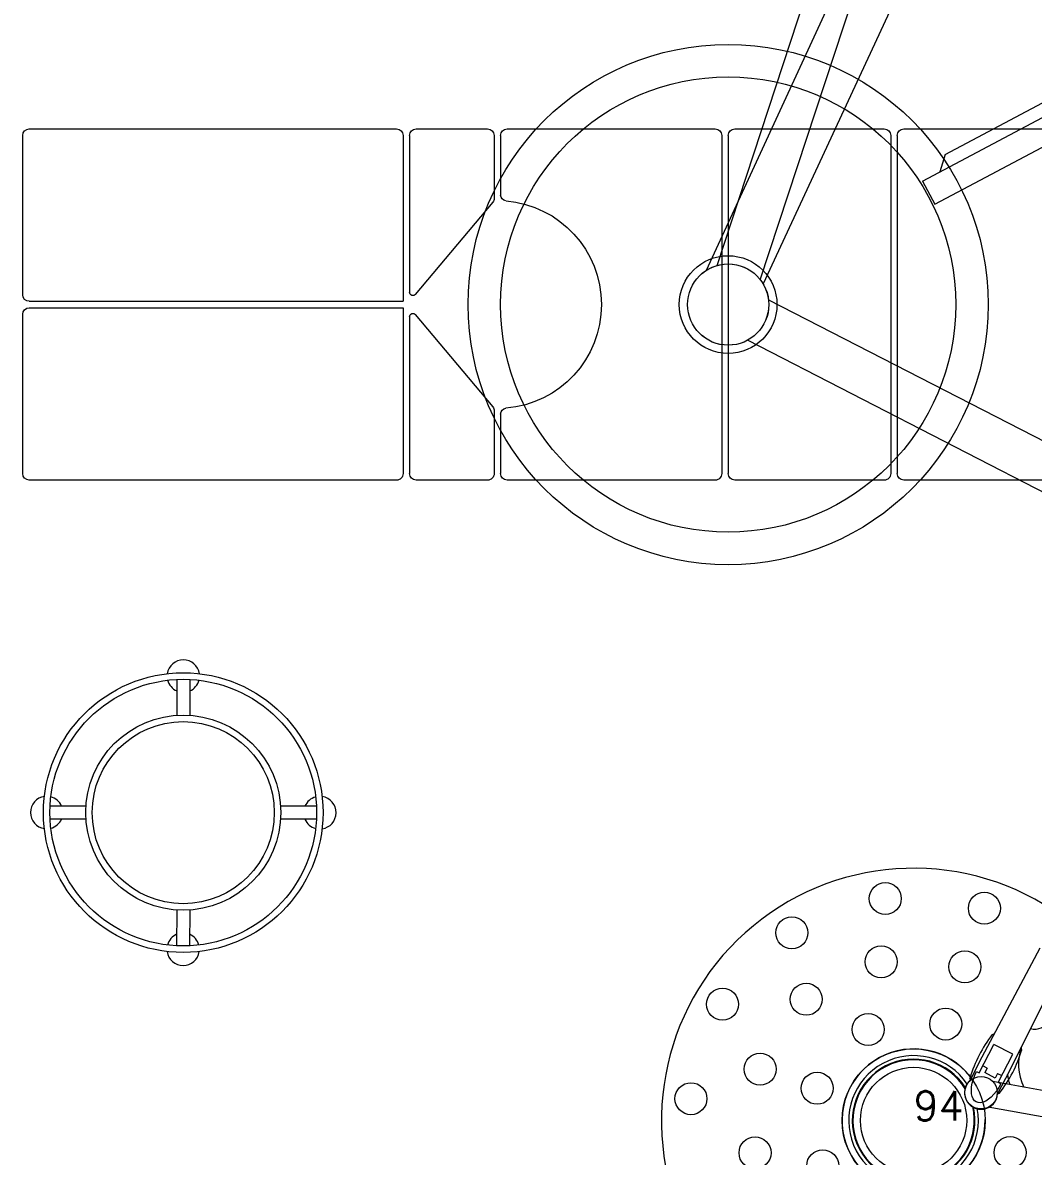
# Model space of a CAD drawing. Header units: millimetres. Extents: x 26027 to 581921, y 7230 to 233891.
# Drawn here: x 504724 to 506278, y 194659 to 196402 of the extents above; entities that cross this region are included whole.
import ezdxf

# ---------------------------------------------------------------- set-up
doc = ezdxf.new("R2010")
doc.units = ezdxf.units.MM
doc.header["$LTSCALE"] = 5
doc.layers.get('0').update_dxf_attribs({"color": 252})
doc.layers.add('Medical Equipment and Furniture', color=252, linetype='Continuous', lineweight=0)
doc.styles.add('list_ghTextstyle', font='romans.shx', dxfattribs={"height": 0.25})

# ---------------------------------------------------------------- blocks, each defined once
blk = doc.blocks.new('OR Table')
at = {"layer": 'Medical Equipment and Furniture'}
for p, q in [((-782398.7, -309932.5), (-782398.7, -310497.5)), ((-782143.7, -309922.5), (-782388.7, -309922.5)), ((-782133.7, -309932.5), (-782133.7, -310507.5)), ((-782123.7, -309932.5), (-782123.7, -310507.5)), ((-781868.7, -309922.5), (-782113.7, -309922.5)), ((-781858.7, -310497.5), (-781858.7, -309932.5)), ((-782388.7, -310507.5), (-782133.7, -310507.5)), ((-782123.7, -310507.5), (-781868.7, -310507.5)), ((-782398.7, -310527.5), (-782398.7, -310637.5)), ((-782388.7, -310517.5), (-782147.5, -310517.5)), ((-782286.2, -310645.4), (-782144.2, -310526.3)), ((-782113.2, -310526.3), (-781971.2, -310645.4)), ((-782110, -310517.5), (-781868.7, -310517.5)), ((-781858.7, -310637.5), (-781858.7, -310527.5)), ((-782388.7, -310647.5), (-782292, -310647.5)), ((-781965.4, -310647.5), (-781868.7, -310647.5)), ((-782398.7, -310667.5), (-782398.7, -310987.5)), ((-782388.7, -310657.5), (-782297.1, -310657.5)), ((-781960.3, -310657.5), (-781868.7, -310657.5)), ((-781858.7, -310987.5), (-781858.7, -310667.5)), ((-782388.7, -310997.5), (-781868.7, -310997.5)), ((-782398.7, -311017.5), (-782398.7, -311247.5)), ((-782388.7, -311007.5), (-781868.7, -311007.5)), ((-781858.7, -311247.5), (-781858.7, -311017.5)), ((-782388.7, -311257.5), (-781868.7, -311257.5)), ((-782398.7, -311277.5), (-782398.7, -311647.5)), ((-782388.7, -311267.5), (-781868.7, -311267.5)), ((-781858.7, -311647.5), (-781858.7, -311277.5))]:
    blk.add_line(p, q, dxfattribs=at)
for centre, radius, start, end in [((-782388.7, -309932.5), 10, 90.001, 180.001), ((-782143.7, -309932.5), 10, 0.001, 90.001), ((-782113.7, -309932.5), 10, 90.001, 180.001), ((-781868.7, -309932.5), 10, 0.001, 90.001), ((-782388.7, -310497.5), 10, 180.001, 270.001), ((-781868.7, -310497.5), 10, 270.001, 0.001), ((-782388.7, -310527.5), 10, 90.001, 180.001), ((-782147.5, -310522.5), 5, 309.9879, 90.001), ((-782110, -310522.5), 5, 90.001, 230.0141), ((-781868.7, -310527.5), 10, 0.001, 90.001), ((-782388.7, -310637.5), 10, 180.001, 270.001), ((-782292, -310638.5), 9, 270.001, 309.9879), ((-781965.4, -310638.5), 9, 230.0141, 270.001), ((-781868.7, -310637.5), 10, 270.001, 0.001), ((-782388.7, -310667.5), 10, 90.001, 180.001), ((-782297.1, -310666.5), 9, 4.7528, 90.001), ((-782128.7, -310652.5), 160, 184.7528, 355.2492), ((-781960.3, -310666.5), 9, 90.001, 175.2492), ((-781868.7, -310667.5), 10, 0.001, 90.001), ((-782388.7, -310987.5), 10, 180.001, 270.001), ((-781868.7, -310987.5), 10, 270.001, 0.001), ((-782388.7, -311017.5), 10, 90.001, 180.001), ((-781868.7, -311017.5), 10, 0.001, 90.001), ((-782388.7, -311247.5), 10, 180.001, 270.001), ((-781868.7, -311247.5), 10, 270.001, 0.001), ((-782388.7, -311277.5), 10, 90.001, 180.001), ((-781868.7, -311277.5), 10, 0.001, 90.001)]:
    blk.add_arc(centre, radius, start, end, dxfattribs=at)
blk = doc.blocks.new('HF14427-P')
at = {"color": 0}
for p, q in [((-0.01, 0.4148), (-0.01, 0.3597)), ((0.01, 0.4148), (0.01, 0.3597)), ((-0.2048, 0.22), (-0.1497, 0.22)), ((0.1497, 0.22), (0.2048, 0.22)), ((-0.2048, 0.2), (-0.1497, 0.2)), ((0.1497, 0.2), (0.2048, 0.2)), ((-0.01, 0.0603), (-0.01, 0.0052)), ((0.01, 0.0603), (0.01, 0.0052))]:
    blk.add_line(p, q, dxfattribs=at)
at = {"color": 0, "linetype": 'Continuous'}
for points in [[(-0.1497, 0.2), (-0.1497, 0.2), (-0.1497, 0.2), (-0.1497, 0.2), (-0.1497, 0.2), (-0.1497, 0.2), (-0.1497, 0.2), (-0.1497, 0.2), (-0.1497, 0.2), (-0.1497, 0.2), (-0.1497, 0.2), (-0.1497, 0.2), (-0.1497, 0.2), (-0.1497, 0.2), (-0.1497, 0.2), (-0.1497, 0.2), (-0.1497, 0.2), (-0.1497, 0.2), (-0.1497, 0.2), (-0.1497, 0.2), (-0.1497, 0.2), (-0.1497, 0.2), (-0.1497, 0.2), (-0.1497, 0.2), (-0.1497, 0.2), (-0.1497, 0.2), (-0.1497, 0.2), (-0.1497, 0.2), (-0.1497, 0.2), (-0.1497, 0.2), (-0.1497, 0.2), (-0.1497, 0.2), (-0.1497, 0.2), (-0.1497, 0.2), (-0.1497, 0.2), (-0.1497, 0.2), (-0.1497, 0.2), (-0.1497, 0.2), (-0.1497, 0.2), (-0.1497, 0.2), (-0.1497, 0.2), (-0.1497, 0.2), (-0.1497, 0.2), (-0.1497, 0.2), (-0.1497, 0.2), (-0.1497, 0.2), (-0.1497, 0.2), (-0.1497, 0.2), (-0.1497, 0.2), (-0.1497, 0.2), (-0.1497, 0.2), (-0.1497, 0.2), (-0.1497, 0.2), (-0.1497, 0.2), (-0.1497, 0.2), (-0.1497, 0.2), (-0.1497, 0.2), (-0.1497, 0.2), (-0.1497, 0.2), (-0.1497, 0.2), (-0.1497, 0.2), (-0.1497, 0.2), (-0.1497, 0.2), (-0.1497, 0.2), (-0.1497, 0.2), (-0.1497, 0.2), (-0.1497, 0.2), (-0.1497, 0.2), (-0.1497, 0.2), (-0.1497, 0.2), (-0.1497, 0.2), (-0.1497, 0.2), (-0.1497, 0.2), (-0.1497, 0.2), (-0.1497, 0.2), (-0.1497, 0.2), (-0.1497, 0.2), (-0.1497, 0.2), (-0.1497, 0.2), (-0.1497, 0.2), (-0.1497, 0.2), (-0.1497, 0.2), (-0.1497, 0.2), (-0.1497, 0.2), (-0.1497, 0.2), (-0.1497, 0.2), (-0.1497, 0.2), (-0.1497, 0.2), (-0.1497, 0.2), (-0.1497, 0.2), (-0.1497, 0.2), (-0.1497, 0.2), (-0.1497, 0.2), (-0.1497, 0.2), (-0.1497, 0.2), (-0.1497, 0.2), (-0.1497, 0.2), (-0.1497, 0.2), (-0.1497, 0.2), (-0.1497, 0.2), (-0.1497, 0.2), (-0.1497, 0.2), (-0.1497, 0.2), (-0.1497, 0.2), (-0.1497, 0.2), (-0.1497, 0.2), (-0.1497, 0.2), (-0.1497, 0.2), (-0.1497, 0.2), (-0.1497, 0.2), (-0.1497, 0.2), (-0.1497, 0.2), (-0.1497, 0.2), (-0.1497, 0.2), (-0.1497, 0.2), (-0.1497, 0.2), (-0.1497, 0.2), (-0.1497, 0.2), (-0.1497, 0.2), (-0.1497, 0.2), (-0.1497, 0.2), (-0.1497, 0.2), (-0.1497, 0.2), (-0.1497, 0.2), (-0.1497, 0.2), (-0.1497, 0.2), (-0.1497, 0.2), (-0.1497, 0.2), (-0.1497, 0.2), (-0.1497, 0.2), (-0.1497, 0.2), (-0.1497, 0.2), (-0.1497, 0.2), (-0.1497, 0.2), (-0.1497, 0.2), (-0.1497, 0.2), (-0.1497, 0.2), (-0.1497, 0.2), (-0.1497, 0.2), (-0.1497, 0.2), (-0.1497, 0.2), (-0.1497, 0.2), (-0.1497, 0.2), (-0.1497, 0.2), (-0.1497, 0.2), (-0.1497, 0.2), (-0.1497, 0.2), (-0.1497, 0.2), (-0.1497, 0.2), (-0.1497, 0.2), (-0.1497, 0.2), (-0.1497, 0.2), (-0.1497, 0.2), (-0.1497, 0.2), (-0.1497, 0.2), (-0.1497, 0.2), (-0.1497, 0.2), (-0.1497, 0.2), (-0.1497, 0.2), (-0.1497, 0.2), (-0.1497, 0.2), (-0.1497, 0.2), (-0.1497, 0.2), (-0.1497, 0.2), (-0.1497, 0.2), (-0.1497, 0.2), (-0.1497, 0.2), (-0.1497, 0.2), (-0.1497, 0.2), (-0.1497, 0.2), (-0.1497, 0.2), (-0.1497, 0.2), (-0.1497, 0.2), (-0.1497, 0.2), (-0.1497, 0.2), (-0.1497, 0.2), (-0.1497, 0.2), (-0.1497, 0.2), (-0.1497, 0.2), (-0.1497, 0.2), (-0.1497, 0.2), (-0.1497, 0.2), (-0.1497, 0.2), (-0.1497, 0.2), (-0.1497, 0.2), (-0.1497, 0.2), (-0.1497, 0.2), (-0.1497, 0.2), (-0.1497, 0.2), (-0.1497, 0.2), (-0.1497, 0.2), (-0.1497, 0.2), (-0.1497, 0.2), (-0.1497, 0.2), (-0.1497, 0.2), (-0.1497, 0.2), (-0.1497, 0.2), (-0.1497, 0.2), (-0.1497, 0.2), (-0.1497, 0.2), (-0.1497, 0.2), (-0.1497, 0.2), (-0.1497, 0.2), (-0.1497, 0.2), (-0.1497, 0.2), (-0.1497, 0.2), (-0.1497, 0.2), (-0.1497, 0.2), (-0.1497, 0.2), (-0.1497, 0.2), (-0.1497, 0.2), (-0.1497, 0.2), (-0.1497, 0.2), (-0.1497, 0.2), (-0.1497, 0.2), (-0.1497, 0.2), (-0.1497, 0.2), (-0.1497, 0.2), (-0.1497, 0.2)], [(-0.1497, 0.2), (-0.1497, 0.2), (-0.1497, 0.2), (-0.1497, 0.2), (-0.1497, 0.2), (-0.1497, 0.2), (-0.1497, 0.2), (-0.1497, 0.2), (-0.1497, 0.2), (-0.1497, 0.2), (-0.1497, 0.2), (-0.1497, 0.2), (-0.1497, 0.2), (-0.1497, 0.2), (-0.1497, 0.2), (-0.1497, 0.2), (-0.1497, 0.2), (-0.1497, 0.2), (-0.1497, 0.2), (-0.1497, 0.2), (-0.1497, 0.2), (-0.1497, 0.2), (-0.1497, 0.2), (-0.1497, 0.2), (-0.1497, 0.2), (-0.1497, 0.2), (-0.1497, 0.2), (-0.1497, 0.2), (-0.1497, 0.2), (-0.1497, 0.2), (-0.1497, 0.2), (-0.1497, 0.2), (-0.1497, 0.2), (-0.1497, 0.2), (-0.1497, 0.2), (-0.1497, 0.2), (-0.1497, 0.2), (-0.1497, 0.2), (-0.1497, 0.2), (-0.1497, 0.2), (-0.1497, 0.2), (-0.1497, 0.2), (-0.1497, 0.2), (-0.1497, 0.2), (-0.1497, 0.2), (-0.1497, 0.2), (-0.1497, 0.2), (-0.1497, 0.2), (-0.1497, 0.2), (-0.1497, 0.2), (-0.1497, 0.2), (-0.1497, 0.2), (-0.1497, 0.2), (-0.1497, 0.2), (-0.1497, 0.2), (-0.1497, 0.2), (-0.1497, 0.2), (-0.1497, 0.2), (-0.1497, 0.2), (-0.1497, 0.2), (-0.1497, 0.2), (-0.1497, 0.2), (-0.1497, 0.2), (-0.1497, 0.2), (-0.1497, 0.2), (-0.1497, 0.2), (-0.1497, 0.2), (-0.1497, 0.2), (-0.1497, 0.2), (-0.1497, 0.2), (-0.1497, 0.2), (-0.1497, 0.2), (-0.1497, 0.2), (-0.1497, 0.2), (-0.1497, 0.2), (-0.1497, 0.2), (-0.1497, 0.2), (-0.1497, 0.2), (-0.1497, 0.2), (-0.1497, 0.2), (-0.1497, 0.2), (-0.1497, 0.2), (-0.1497, 0.2), (-0.1497, 0.2), (-0.1497, 0.2), (-0.1497, 0.2), (-0.1497, 0.2), (-0.1497, 0.2), (-0.1497, 0.2), (-0.1497, 0.2), (-0.1497, 0.2), (-0.1497, 0.2), (-0.1497, 0.2), (-0.1497, 0.2), (-0.1497, 0.2), (-0.1497, 0.2), (-0.1497, 0.2), (-0.1497, 0.2), (-0.1497, 0.2), (-0.1497, 0.2), (-0.1497, 0.2), (-0.1497, 0.2), (-0.1497, 0.2), (-0.1497, 0.2), (-0.1497, 0.2), (-0.1497, 0.2), (-0.1497, 0.2), (-0.1497, 0.2), (-0.1497, 0.2), (-0.1497, 0.2), (-0.1497, 0.2), (-0.1497, 0.2), (-0.1497, 0.2), (-0.1497, 0.2), (-0.1497, 0.2), (-0.1497, 0.2), (-0.1497, 0.2), (-0.1497, 0.2), (-0.1497, 0.2), (-0.1497, 0.2), (-0.1497, 0.2), (-0.1497, 0.2), (-0.1497, 0.2), (-0.1497, 0.2), (-0.1497, 0.2), (-0.1497, 0.2), (-0.1497, 0.2), (-0.1497, 0.2), (-0.1497, 0.2), (-0.1497, 0.2), (-0.1497, 0.2), (-0.1497, 0.2), (-0.1497, 0.2), (-0.1497, 0.2), (-0.1497, 0.2), (-0.1497, 0.2), (-0.1497, 0.2), (-0.1497, 0.2), (-0.1497, 0.2), (-0.1497, 0.2), (-0.1497, 0.2), (-0.1497, 0.2), (-0.1497, 0.2), (-0.1497, 0.2), (-0.1497, 0.2), (-0.1497, 0.2), (-0.1497, 0.2), (-0.1497, 0.2), (-0.1497, 0.2), (-0.1497, 0.2), (-0.1497, 0.2), (-0.1497, 0.2), (-0.1497, 0.2), (-0.1497, 0.2), (-0.1497, 0.2), (-0.1497, 0.2), (-0.1497, 0.2), (-0.1497, 0.2), (-0.1497, 0.2), (-0.1497, 0.2), (-0.1497, 0.2), (-0.1497, 0.2), (-0.1497, 0.2), (-0.1497, 0.2), (-0.1497, 0.2), (-0.1497, 0.2), (-0.1497, 0.2), (-0.1497, 0.2), (-0.1497, 0.2), (-0.1497, 0.2), (-0.1497, 0.2), (-0.1497, 0.2), (-0.1497, 0.2), (-0.1497, 0.2), (-0.1497, 0.2), (-0.1497, 0.2), (-0.1497, 0.2), (-0.1497, 0.2), (-0.1497, 0.2), (-0.1497, 0.2), (-0.1497, 0.2), (-0.1497, 0.2), (-0.1497, 0.2), (-0.1497, 0.2), (-0.1497, 0.2), (-0.1497, 0.2), (-0.1497, 0.2), (-0.1497, 0.2), (-0.1497, 0.2), (-0.1497, 0.2), (-0.1497, 0.2), (-0.1497, 0.2), (-0.1497, 0.2), (-0.1497, 0.2), (-0.1497, 0.2), (-0.1497, 0.2), (-0.1497, 0.2), (-0.1497, 0.2), (-0.1497, 0.2), (-0.1497, 0.2), (-0.1497, 0.2), (-0.1497, 0.2), (-0.1497, 0.2), (-0.1497, 0.2), (-0.1497, 0.2), (-0.1497, 0.2), (-0.1497, 0.2), (-0.1497, 0.2), (-0.1497, 0.2), (-0.1497, 0.2), (-0.1497, 0.2), (-0.1497, 0.2), (-0.1497, 0.2), (-0.1497, 0.2)], [(-0.1497, 0.2), (-0.1497, 0.2), (-0.1497, 0.2), (-0.1497, 0.2), (-0.1497, 0.2), (-0.1497, 0.2), (-0.1497, 0.2), (-0.1497, 0.2), (-0.1497, 0.2), (-0.1497, 0.2), (-0.1497, 0.2), (-0.1497, 0.2), (-0.1497, 0.2), (-0.1497, 0.2), (-0.1497, 0.2), (-0.1497, 0.2), (-0.1497, 0.2), (-0.1497, 0.2), (-0.1497, 0.2), (-0.1497, 0.2), (-0.1497, 0.2), (-0.1497, 0.2), (-0.1497, 0.2), (-0.1497, 0.2), (-0.1497, 0.2), (-0.1497, 0.2), (-0.1497, 0.2), (-0.1497, 0.2), (-0.1497, 0.2), (-0.1497, 0.2), (-0.1497, 0.2), (-0.1497, 0.2), (-0.1497, 0.2), (-0.1497, 0.2), (-0.1497, 0.2), (-0.1497, 0.2), (-0.1497, 0.2), (-0.1497, 0.2), (-0.1497, 0.2), (-0.1497, 0.2), (-0.1497, 0.2), (-0.1497, 0.2), (-0.1497, 0.2), (-0.1497, 0.2), (-0.1497, 0.2), (-0.1497, 0.2), (-0.1497, 0.2), (-0.1497, 0.2), (-0.1497, 0.2), (-0.1497, 0.2), (-0.1497, 0.2), (-0.1497, 0.2), (-0.1497, 0.2), (-0.1497, 0.2), (-0.1497, 0.2), (-0.1497, 0.2), (-0.1497, 0.2), (-0.1497, 0.2), (-0.1497, 0.2), (-0.1497, 0.2), (-0.1497, 0.2), (-0.1497, 0.2), (-0.1497, 0.2), (-0.1497, 0.2), (-0.1497, 0.2), (-0.1497, 0.2), (-0.1497, 0.2), (-0.1497, 0.2), (-0.1497, 0.2), (-0.1497, 0.2), (-0.1497, 0.2), (-0.1497, 0.2), (-0.1497, 0.2), (-0.1497, 0.2), (-0.1497, 0.2), (-0.1497, 0.2), (-0.1497, 0.2), (-0.1497, 0.2), (-0.1497, 0.2), (-0.1497, 0.2), (-0.1497, 0.2), (-0.1497, 0.2), (-0.1497, 0.2), (-0.1497, 0.2), (-0.1497, 0.2), (-0.1497, 0.2), (-0.1497, 0.2), (-0.1497, 0.2), (-0.1497, 0.2), (-0.1497, 0.2), (-0.1497, 0.2), (-0.1497, 0.2), (-0.1497, 0.2), (-0.1497, 0.2), (-0.1497, 0.2), (-0.1497, 0.2), (-0.1497, 0.2), (-0.1497, 0.2), (-0.1497, 0.2), (-0.1497, 0.2), (-0.1497, 0.2), (-0.1497, 0.2), (-0.1497, 0.2), (-0.1497, 0.2), (-0.1497, 0.2), (-0.1497, 0.2), (-0.1497, 0.2), (-0.1497, 0.2), (-0.1497, 0.2), (-0.1497, 0.2), (-0.1497, 0.2), (-0.1497, 0.2), (-0.1497, 0.2), (-0.1497, 0.2), (-0.1497, 0.2), (-0.1497, 0.2), (-0.1497, 0.2), (-0.1497, 0.2), (-0.1497, 0.2), (-0.1497, 0.2), (-0.1497, 0.2), (-0.1497, 0.2), (-0.1497, 0.2), (-0.1497, 0.2), (-0.1497, 0.2), (-0.1497, 0.2), (-0.1497, 0.2), (-0.1497, 0.2), (-0.1497, 0.2), (-0.1497, 0.2), (-0.1497, 0.2), (-0.1497, 0.2), (-0.1497, 0.2), (-0.1497, 0.2), (-0.1497, 0.2), (-0.1497, 0.2), (-0.1497, 0.2), (-0.1497, 0.2), (-0.1497, 0.2), (-0.1497, 0.2), (-0.1497, 0.2), (-0.1497, 0.2), (-0.1497, 0.2), (-0.1497, 0.2), (-0.1497, 0.2), (-0.1497, 0.2), (-0.1497, 0.2), (-0.1497, 0.2), (-0.1497, 0.2), (-0.1497, 0.2), (-0.1497, 0.2), (-0.1497, 0.2), (-0.1497, 0.2), (-0.1497, 0.2), (-0.1497, 0.2), (-0.1497, 0.2), (-0.1497, 0.2), (-0.1497, 0.2), (-0.1497, 0.2), (-0.1497, 0.2), (-0.1497, 0.2), (-0.1497, 0.2), (-0.1497, 0.2), (-0.1497, 0.2), (-0.1497, 0.2), (-0.1497, 0.2), (-0.1497, 0.2), (-0.1497, 0.2), (-0.1497, 0.2), (-0.1497, 0.2), (-0.1497, 0.2), (-0.1497, 0.2), (-0.1497, 0.2), (-0.1497, 0.2), (-0.1497, 0.2), (-0.1497, 0.2), (-0.1497, 0.2), (-0.1497, 0.2), (-0.1497, 0.2), (-0.1497, 0.2), (-0.1497, 0.2), (-0.1497, 0.2), (-0.1497, 0.2), (-0.1497, 0.2), (-0.1497, 0.2), (-0.1497, 0.2), (-0.1497, 0.2), (-0.1497, 0.2), (-0.1497, 0.2), (-0.1497, 0.2), (-0.1497, 0.2), (-0.1497, 0.2), (-0.1497, 0.2), (-0.1497, 0.2), (-0.1497, 0.2), (-0.1497, 0.2), (-0.1497, 0.2), (-0.1497, 0.2), (-0.1497, 0.2), (-0.1497, 0.2), (-0.1497, 0.2), (-0.1497, 0.2), (-0.1497, 0.2), (-0.1497, 0.2), (-0.1497, 0.2), (-0.1497, 0.2), (-0.1497, 0.2), (-0.1497, 0.2), (-0.1497, 0.2), (-0.1497, 0.2), (-0.1497, 0.2), (-0.1497, 0.2), (-0.1497, 0.2), (-0.1497, 0.2), (-0.1497, 0.2), (-0.1497, 0.2), (-0.1497, 0.2), (-0.1497, 0.2), (-0.1497, 0.2), (-0.1497, 0.2), (-0.1497, 0.2), (-0.1497, 0.2), (-0.1497, 0.2), (-0.1497, 0.2), (-0.1497, 0.2), (-0.1497, 0.2), (-0.1497, 0.2), (-0.1497, 0.2), (-0.1497, 0.2), (-0.1497, 0.2), (-0.1497, 0.2), (-0.1497, 0.2), (-0.1497, 0.2), (-0.1497, 0.2), (-0.1497, 0.2), (-0.1497, 0.2), (-0.1497, 0.2), (-0.1497, 0.2), (-0.1497, 0.2), (-0.1497, 0.2), (-0.1497, 0.2), (-0.1497, 0.2), (-0.1497, 0.2), (-0.1497, 0.2), (-0.1497, 0.2), (-0.1497, 0.2), (-0.1497, 0.2), (-0.1497, 0.2), (-0.1497, 0.2), (-0.1497, 0.2), (-0.1497, 0.2), (-0.1497, 0.2), (-0.1497, 0.2), (-0.1497, 0.2), (-0.1497, 0.2), (-0.1497, 0.2), (-0.1497, 0.2), (-0.1497, 0.2), (-0.1497, 0.2), (-0.1497, 0.2), (-0.1497, 0.2), (-0.1497, 0.2), (-0.1497, 0.2), (-0.1497, 0.2), (-0.1497, 0.2), (-0.1497, 0.2), (-0.1497, 0.2), (-0.1497, 0.2), (-0.1497, 0.2), (-0.1497, 0.2), (-0.1497, 0.2), (-0.1497, 0.2), (-0.1497, 0.2), (-0.1497, 0.2), (-0.1497, 0.2), (-0.1497, 0.2), (-0.1497, 0.2)]]:
    blk.add_lwpolyline(points, close=True, dxfattribs=at)
for points in [[(-0.1497, 0.2), (-0.1497, 0.2), (-0.1497, 0.2), (-0.1497, 0.2), (-0.1497, 0.2), (-0.1497, 0.2), (-0.1497, 0.2), (-0.1497, 0.2)], [(-0.1497, 0.2), (-0.1497, 0.2), (-0.1497, 0.2), (-0.1497, 0.2), (-0.1497, 0.2), (-0.1497, 0.2), (-0.1497, 0.2), (-0.1497, 0.2), (-0.1497, 0.2), (-0.1497, 0.2), (-0.1497, 0.2), (-0.1497, 0.2), (-0.1497, 0.2), (-0.1497, 0.2), (-0.1497, 0.2), (-0.1497, 0.2), (-0.1497, 0.2), (-0.1497, 0.2), (-0.1497, 0.2), (-0.1497, 0.2), (-0.1497, 0.2), (-0.1497, 0.2), (-0.1497, 0.2), (-0.1497, 0.2), (-0.1497, 0.2), (-0.1497, 0.2), (-0.1497, 0.2), (-0.1497, 0.2), (-0.1497, 0.2), (-0.1497, 0.2), (-0.1497, 0.2), (-0.1497, 0.2), (-0.1497, 0.2), (-0.1497, 0.2), (-0.1497, 0.2), (-0.1497, 0.2), (-0.1497, 0.2), (-0.1497, 0.2), (-0.1497, 0.2), (-0.1497, 0.2), (-0.1497, 0.2), (-0.1497, 0.2), (-0.1497, 0.2), (-0.1497, 0.2), (-0.1497, 0.2), (-0.1497, 0.2), (-0.1497, 0.2), (-0.1497, 0.2), (-0.1497, 0.2), (-0.1497, 0.2), (-0.1497, 0.2), (-0.1497, 0.2), (-0.1497, 0.2), (-0.1497, 0.2), (-0.1497, 0.2), (-0.1497, 0.2), (-0.1497, 0.2), (-0.1497, 0.2), (-0.1497, 0.2), (-0.1497, 0.2), (-0.1497, 0.2), (-0.1497, 0.2), (-0.1497, 0.2), (-0.1497, 0.2), (-0.1497, 0.2), (-0.1497, 0.2), (-0.1497, 0.2), (-0.1497, 0.2), (-0.1497, 0.2), (-0.1497, 0.2), (-0.1497, 0.2), (-0.1497, 0.2), (-0.1497, 0.2), (-0.1497, 0.2), (-0.1497, 0.2), (-0.1497, 0.2), (-0.1497, 0.2), (-0.1497, 0.2), (-0.1497, 0.2), (-0.1497, 0.2), (-0.1497, 0.2), (-0.1497, 0.2), (-0.1497, 0.2), (-0.1497, 0.2), (-0.1497, 0.2), (-0.1497, 0.2), (-0.1497, 0.2), (-0.1497, 0.2), (-0.1497, 0.2), (-0.1497, 0.2), (-0.1497, 0.2), (-0.1497, 0.2), (-0.1497, 0.2), (-0.1497, 0.2), (-0.1497, 0.2), (-0.1497, 0.2), (-0.1497, 0.2), (-0.1497, 0.2), (-0.1497, 0.2), (-0.1497, 0.2), (-0.1497, 0.2), (-0.1497, 0.2), (-0.1497, 0.2), (-0.1497, 0.2), (-0.1497, 0.2), (-0.1497, 0.2), (-0.1497, 0.2), (-0.1497, 0.2), (-0.1497, 0.2), (-0.1497, 0.2), (-0.1497, 0.2)], [(-0.1497, 0.2), (-0.1497, 0.2), (-0.1497, 0.2), (-0.1497, 0.2), (-0.1497, 0.2), (-0.1497, 0.2), (-0.1497, 0.2), (-0.1497, 0.2), (-0.1497, 0.2), (-0.1497, 0.2), (-0.1497, 0.2), (-0.1497, 0.2), (-0.1497, 0.2), (-0.1497, 0.2), (-0.1497, 0.2), (-0.1497, 0.2), (-0.1497, 0.2)], [(-0.1497, 0.2), (-0.1497, 0.2), (-0.1497, 0.2), (-0.1497, 0.2), (-0.1497, 0.2), (-0.1497, 0.2), (-0.1497, 0.2)], [(-0.1497, 0.2), (-0.1497, 0.2), (-0.1497, 0.2), (-0.1497, 0.2), (-0.1497, 0.2), (-0.1497, 0.2), (-0.1497, 0.2), (-0.1497, 0.2), (-0.1497, 0.2), (-0.1497, 0.2), (-0.1497, 0.2), (-0.1497, 0.2)], [(-0.1497, 0.2), (-0.1497, 0.2), (-0.1497, 0.2), (-0.1497, 0.2), (-0.1497, 0.2), (-0.1497, 0.2), (-0.1497, 0.2), (-0.1497, 0.2), (-0.1497, 0.2), (-0.1497, 0.2), (-0.1497, 0.2), (-0.1497, 0.2), (-0.1497, 0.2), (-0.1497, 0.2), (-0.1497, 0.2), (-0.1497, 0.2), (-0.1497, 0.2), (-0.1497, 0.2), (-0.1497, 0.2), (-0.1497, 0.2), (-0.1497, 0.2), (-0.1497, 0.2), (-0.1497, 0.2), (-0.1497, 0.2), (-0.1497, 0.2), (-0.1497, 0.2), (-0.1497, 0.2), (-0.1497, 0.2), (-0.1497, 0.2), (-0.1497, 0.2), (-0.1497, 0.2), (-0.1497, 0.2), (-0.1497, 0.2), (-0.1497, 0.2), (-0.1497, 0.2), (-0.1497, 0.2), (-0.1497, 0.2), (-0.1497, 0.2), (-0.1497, 0.2), (-0.1497, 0.2), (-0.1497, 0.2), (-0.1497, 0.2), (-0.1497, 0.2), (-0.1497, 0.2), (-0.1497, 0.2), (-0.1497, 0.2), (-0.1497, 0.2), (-0.1497, 0.2), (-0.1497, 0.2), (-0.1497, 0.2), (-0.1497, 0.2), (-0.1497, 0.2), (-0.1497, 0.2), (-0.1497, 0.2), (-0.1497, 0.2), (-0.1497, 0.2), (-0.1497, 0.2), (-0.1497, 0.2), (-0.1497, 0.2), (-0.1497, 0.2), (-0.1497, 0.2), (-0.1497, 0.2), (-0.1497, 0.2), (-0.1497, 0.2), (-0.1497, 0.2), (-0.1497, 0.2), (-0.1497, 0.2), (-0.1497, 0.2), (-0.1497, 0.2), (-0.1497, 0.2), (-0.1497, 0.2), (-0.1497, 0.2), (-0.1497, 0.2), (-0.1497, 0.2), (-0.1497, 0.2), (-0.1497, 0.2), (-0.1497, 0.2), (-0.1497, 0.2), (-0.1497, 0.2), (-0.1497, 0.2), (-0.1497, 0.2), (-0.1497, 0.2), (-0.1497, 0.2), (-0.1497, 0.2), (-0.1497, 0.2), (-0.1497, 0.2), (-0.1497, 0.2), (-0.1497, 0.2), (-0.1497, 0.2)], [(-0.1497, 0.2), (-0.1497, 0.2), (-0.1497, 0.2), (-0.1497, 0.2), (-0.1497, 0.2), (-0.1497, 0.2), (-0.1497, 0.2), (-0.1497, 0.2), (-0.1497, 0.2), (-0.1497, 0.2), (-0.1497, 0.2), (-0.1497, 0.2), (-0.1497, 0.2), (-0.1497, 0.2), (-0.1497, 0.2), (-0.1497, 0.2), (-0.1497, 0.2), (-0.1497, 0.2), (-0.1497, 0.2), (-0.1497, 0.2), (-0.1497, 0.2), (-0.1497, 0.2), (-0.1497, 0.2), (-0.1497, 0.2), (-0.1497, 0.2), (-0.1497, 0.2), (-0.1497, 0.2), (-0.1497, 0.2), (-0.1497, 0.2), (-0.1497, 0.2), (-0.1497, 0.2), (-0.1497, 0.2), (-0.1497, 0.2), (-0.1497, 0.2), (-0.1497, 0.2), (-0.1497, 0.2), (-0.1497, 0.2), (-0.1497, 0.2), (-0.1497, 0.2), (-0.1497, 0.2), (-0.1497, 0.2), (-0.1497, 0.2), (-0.1497, 0.2), (-0.1497, 0.2), (-0.1497, 0.2), (-0.1497, 0.2), (-0.1497, 0.2), (-0.1497, 0.2), (-0.1497, 0.2), (-0.1497, 0.2), (-0.1497, 0.2), (-0.1497, 0.2), (-0.1497, 0.2), (-0.1497, 0.2)], [(-0.1497, 0.2), (-0.1497, 0.2), (-0.1497, 0.2), (-0.1497, 0.2), (-0.1497, 0.2), (-0.1497, 0.2), (-0.1497, 0.2), (-0.1497, 0.2), (-0.1497, 0.2), (-0.1497, 0.2)], [(-0.1497, 0.2), (-0.1497, 0.2), (-0.1497, 0.2), (-0.1497, 0.2), (-0.1497, 0.2), (-0.1497, 0.2), (-0.1497, 0.2), (-0.1497, 0.2), (-0.1497, 0.2), (-0.1497, 0.2)], [(-0.1497, 0.2), (-0.1497, 0.2), (-0.1497, 0.2), (-0.1497, 0.2), (-0.1497, 0.2), (-0.1497, 0.2), (-0.1497, 0.2), (-0.1497, 0.2), (-0.1497, 0.2), (-0.1497, 0.2), (-0.1497, 0.2), (-0.1497, 0.2), (-0.1497, 0.2), (-0.1497, 0.2), (-0.1497, 0.2)], [(-0.1497, 0.2), (-0.1497, 0.2), (-0.1497, 0.2), (-0.1497, 0.2), (-0.1497, 0.2), (-0.1497, 0.2), (-0.1497, 0.2), (-0.1497, 0.2), (-0.1497, 0.2), (-0.1497, 0.2)], [(-0.1497, 0.2), (-0.1497, 0.2), (-0.1497, 0.2), (-0.1497, 0.2), (-0.1497, 0.2), (-0.1497, 0.2), (-0.1497, 0.2)], [(-0.1497, 0.2), (-0.1497, 0.2), (-0.1497, 0.2), (-0.1497, 0.2), (-0.1497, 0.2), (-0.1497, 0.2), (-0.1497, 0.2), (-0.1497, 0.2), (-0.1497, 0.2), (-0.1497, 0.2)], [(-0.1497, 0.2), (-0.1497, 0.2), (-0.1497, 0.2), (-0.1497, 0.2), (-0.1497, 0.2), (-0.1497, 0.2), (-0.1497, 0.2), (-0.1497, 0.2), (-0.1497, 0.2), (-0.1497, 0.2), (-0.1497, 0.2), (-0.1497, 0.2), (-0.1497, 0.2), (-0.1497, 0.2), (-0.1497, 0.2), (-0.1497, 0.2), (-0.1497, 0.2), (-0.1497, 0.2)], [(-0.1497, 0.2), (-0.1497, 0.2), (-0.1497, 0.2), (-0.1497, 0.2), (-0.1497, 0.2), (-0.1497, 0.2), (-0.1497, 0.2), (-0.1497, 0.2), (-0.1497, 0.2)]]:
    blk.add_lwpolyline(points, dxfattribs=at)
at = {"color": 0}
for radius in [0.215, 0.205, 0.15, 0.14]:
    blk.add_circle((0, 0.21), radius, dxfattribs=at)
for centre, start, end in [((0, 0.42), 8.2132, 171.7868), ((0, 0.42), 194.9006, 246.4218), ((0, 0.42), 293.5782, 345.0994), ((-0.21, 0.21), 98.2132, 261.7868), ((-0.21, 0.21), 23.5782, 75.0994), ((0.21, 0.21), 104.9006, 156.4218), ((0.21, 0.21), 278.2132, 81.7868), ((-0.21, 0.21), 284.9006, 336.4218), ((0.21, 0.21), 203.5782, 255.0994), ((0, 0), 113.5782, 165.0994), ((0, 0), 14.9006, 66.4218), ((0, 0), 188.2132, 351.7868)]:
    blk.add_arc(centre, 0.025, start, end, dxfattribs=at)
blk = doc.blocks.new('OR Light')
at = {"layer": 'Medical Equipment and Furniture'}
for p, q in [((-781996, -318024.9, 0), (-782069.9, -318435.3, 0)), ((-783272.3, -318780.4, 0), (-782893.3, -318043.3, 0)), ((-781956.6, -318032, 0), (-782030.5, -318442.4, 0)), ((-783210, -318812.4, 0), (-782831, -318075.3, 0)), ((-782256.7, -318325.2, 0), (-782086.6, -318409.8, 0)), ((-782108.1, -318451.6, 0), (-782275.9, -318362.5, 0)), ((-782119, -318390.9, 0), (-782122.9, -318391.8, 0)), ((-782112, -318404.6, 0), (-782127.1, -318434, 0)), ((-782068.4, -318427, 0), (-782112, -318404.6, 0)), ((-782066.7, -318409.2, 0), (-782068.2, -318409.7, 0)), ((-782065.1, -318408.7, 0), (-782066.7, -318409.2, 0)), ((-782086.6, -318409.8, 0), (-782051, -318428.1, 0)), ((-782082.5, -318428.2, 0), (-782079.1, -318421.6, 0)), ((-782079.4, -318412.4, 0), (-782081, -318412.7, 0)), ((-782077.8, -318412.1, 0), (-782079.4, -318412.4, 0)), ((-782076.2, -318411.8, 0), (-782077.8, -318412.1, 0)), ((-782074.6, -318411.4, 0), (-782076.2, -318411.8, 0)), ((-782073, -318411, 0), (-782074.6, -318411.4, 0)), ((-782071.4, -318410.6, 0), (-782073, -318411, 0)), ((-782069.8, -318410.2, 0), (-782071.4, -318410.6, 0)), ((-782068.2, -318409.7, 0), (-782069.8, -318410.2, 0)), ((-782066.4, -318423, 0), (-782068.4, -318427, 0)), ((-782066.4, -318423, 0), (-782060.7, -318426.3, 0)), ((-782060.7, -318426.3, 0), (-782055.3, -318429.9, 0)), ((-782051, -318428.1, 0), (-782052.4, -318425.1, 0)), ((-782142.4, -318436.3, 0), (-782143.9, -318432.6, 0)), ((-782083.5, -318456.4, 0), (-782127.1, -318434, 0)), ((-782090.8, -318444.2, 0), (-782094.2, -318450.9, 0)), ((-782090.8, -318444.2, 0), (-782083.7, -318447.9, 0)), ((-782075.4, -318431.9, 0), (-782083.7, -318447.9, 0)), ((-782082.5, -318428.2, 0), (-782075.4, -318431.9, 0)), ((-782055.3, -318429.9, 0), (-782050.5, -318433.8, 0)), ((-782050.5, -318433.8, 0), (-782046.2, -318437.9, 0)), ((-782046.2, -318437.9, 0), (-782042.8, -318442.1, 0)), ((-782042.8, -318442.1, 0), (-782040.1, -318446.3, 0)), ((-782072.5, -318469.9, 0), (-782108.1, -318451.6, 0)), ((-782085.6, -318460.4, 0), (-782083.5, -318456.4, 0)), ((-782079.6, -318463.2, 0), (-782085.6, -318460.4, 0)), ((-782038.6, -318460.9, 0), (-782040.6, -318463.6, 0)), ((-782040.1, -318446.3, 0), (-782038.3, -318450.4, 0)), ((-782037.6, -318457.8, 0), (-782038.6, -318460.9, 0)), ((-782038.3, -318450.4, 0), (-782037.5, -318454.2, 0)), ((-782037.5, -318454.2, 0), (-782037.6, -318457.8, 0)), ((-782073.6, -318465.4, 0), (-782079.6, -318463.2, 0)), ((-782072.5, -318469.9, 0), (-782075.7, -318470.6, 0)), ((-782067.6, -318467.1, 0), (-782073.6, -318465.4, 0)), ((-782061.8, -318468.1, 0), (-782067.6, -318467.1, 0)), ((-782056.3, -318468.5, 0), (-782061.8, -318468.1, 0)), ((-782051.4, -318468.2, 0), (-782056.3, -318468.5, 0)), ((-782047, -318467.3, 0), (-782051.4, -318468.2, 0)), ((-782043.4, -318465.8, 0), (-782047, -318467.3, 0)), ((-782040.6, -318463.6, 0), (-782043.4, -318465.8, 0)), ((-783303, -318793.1, 0), (-783886.6, -318601, 0)), ((-783324.9, -318859.5, 0), (-783884.2, -318675.5, 0))]:
    blk.add_line(p, q, dxfattribs=at)
for centre, radius in [((-781960.8, -318409, 0), 24.6), ((-782336.5, -318448.5, 0), 24.6), ((-783264.8, -318842.5, 0), 400), ((-782052.9, -318453.6, 0), 25), ((-782246.4, -318478.5, 0), 24.6), ((-782010.2, -318557.3, 0), 110), ((-782010.2, -318557.3, 0), 81.7), ((-783264.8, -318842.5, 0), 350), ((-782158.5, -318507.9, 0), 24.6), ((-782351.4, -318600.8, 0), 24.6), ((-782254.1, -318607.2, 0), 24.6), ((-782150, -318627.2, 0), 24.6), ((-782059.7, -318705.6, 0), 24.6), ((-781940.4, -318697.1, 0), 24.6), ((-782196.5, -318722.4, 0), 24.6), ((-782298.8, -318744.6, 0), 24.6), ((-783264.8, -318842.5, 0), 75.1), ((-782089, -318793.4, 0), 24.6), ((-783264.8, -318842.5, 0), 62.5), ((-783264.8, -318842.5, 0), 62.5), ((-783264.8, -318842.5, 0), 62.5), ((-783264.8, -318842.5, 0), 62.5), ((-783264.8, -318842.5, 0), 62.5), ((-781960.4, -318801.2, 0), 24.6), ((-782188.9, -318851.2, 0), 24.6), ((-782043.7, -318899.7, 0), 24.6)]:
    blk.add_circle(centre, radius, dxfattribs=at)
for centre, radius, start, end in [((-782010.2, -318557.3, 0), 387.8, 144.0062, 85.7625), ((-782175.3, -318371, 0), 24.6, 344.7598, 142.3281), ((-782096.8, -318313.9, 0), 82, 250.5948, 295.6253), ((-782177.4, -318586.5, 0), 204.2, 52.2104, 73.3698), ((-782017.2, -318274.9, 0), 204.2, 232.2104, 253.3698), ((-782052.9, -318453.6, 0), 25.5, 219.7388, 85.8414), ((-782010.2, -318557.3, 0), 110, 127.8566, 90.8371), ((-782010.2, -318557.3, 0), 99.7, 124.1177, 100.5924), ((-782010.2, -318557.3, 0), 94.3, 122.132, 102.5781), ((-782010.2, -318557.3, 0), 93.3, 121.548, 103.1621)]:
    blk.add_arc(centre, radius, start, end, dxfattribs=at)
blk = doc.blocks.new('TV Pendant')
at = {"layer": 'Medical Equipment and Furniture'}
for p, q in [((-783080.2, -318793.3), (-783044.8, -318774.6)), ((-782812.7, -319213.1), (-783044.8, -318774.6)), ((-782848.1, -319231.8), (-783080.2, -318793.3)), ((-783074.4, -318846.8), (-783066.1, -318819.8)), ((-782889.1, -319196.9), (-783074.4, -318846.8)), ((-782889.1, -319196.9), (-782862.1, -319205.3)), ((-782861.7, -319216.4), (-782857.3, -319214)), ((-782861.7, -319216.4), (-782843, -319251.7)), ((-782857.3, -319214), (-782838.6, -319249.4)), ((-782848.1, -319231.8), (-782812.7, -319213.1)), ((-782847.9, -319231.7), (-782812.6, -319213)), ((-782580.6, -319651.5), (-782812.7, -319213.1)), ((-782616, -319670.3), (-782848.1, -319231.8)), ((-782843, -319251.7), (-782838.6, -319249.4)), ((-782842.3, -319285.3), (-782834, -319258.3)), ((-782657, -319635.4), (-782842.3, -319285.3)), ((-782657, -319635.4), (-782630, -319643.7)), ((-782615.8, -319670.2), (-782580.5, -319651.5))]:
    blk.add_line(p, q, dxfattribs=at)
at = {"layer": 'Medical Equipment and Furniture', "linetype": 'Continuous', "lineweight": 18}
for p, q in [((-783203.7, -319577.5), (-782942.2, -319199.2)), ((-782860.2, -319214.3), (-782880.6, -319205.5)), ((-783144, -319596.7), (-782892.8, -319233.3)), ((-782872.1, -319241.9), (-782892.5, -319233)), ((-783181.8, -319579.2), (-782457.8, -319915.3)), ((-782479.2, -320002.7), (-783211.3, -319664.7)), ((-783192.6, -319667), (-783192.4, -319666.7))]:
    blk.add_line(p, q, dxfattribs=at)
for centre, radius in [((-782912, -319208.2), 31.5), ((-782866.1, -319228.1), 15), ((-783196.6, -319621.9), 45), ((-782426.1, -319969.1), 62.5)]:
    blk.add_circle(centre, radius, dxfattribs=at)

msp = doc.modelspace()

# ---------------------------------------------------------------- block references
at = {"layer": 'Medical Equipment and Furniture', "rotation": 270}
for name, p in [('OR Light', (824651.2, -587296.2, 0)), ('TV Pendant', (825777.9, -586457.5, 0))]:
    msp.add_blockref(name, p, dxfattribs=at)
at = {"layer": 'Medical Equipment and Furniture', "xscale": -1, "rotation": 90}
msp.add_blockref('OR Table', (194801.3, -586160.1, 0), dxfattribs=at)
at = {"layer": 'Medical Equipment and Furniture', "xscale": 1000, "yscale": 1000, "zscale": 1000, "rotation": 269.9607691998091}
msp.add_blockref('HF14427-P', (504760.7, 195187.5, 0), dxfattribs=at)

# ---------------------------------------------------------------- texts
at = {"layer": 'Medical Equipment and Furniture', "style": 'list_ghTextstyle'}
msp.add_text('94', height=45, dxfattribs=at).set_placement((506093.9, 194714, 0))

doc.saveas('drawing.dxf')
